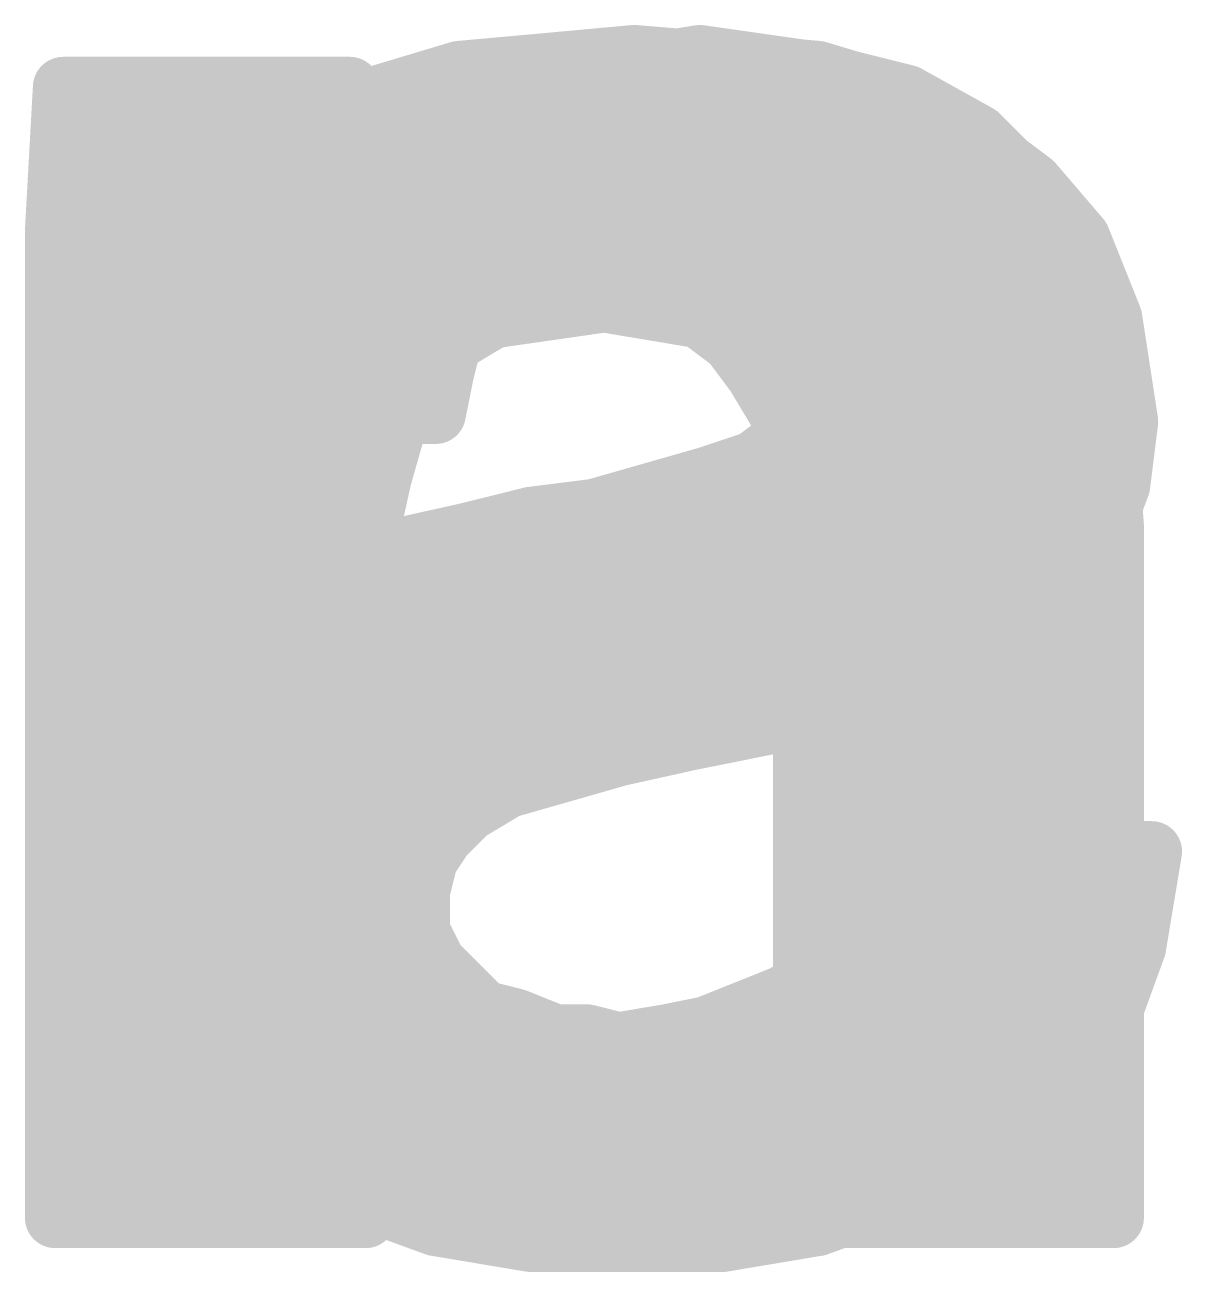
# Model space of a CAD drawing. Extents: x -34 to 73, y -25 to 33.
# Drawn here: x 16.753 to 18.207, y 22.449 to 24.015 of the extents above; entities that cross this region are included whole.
import ezdxf

# ---------------------------------------------------------------- set-up
doc = ezdxf.new("R2010")
doc.units = 0
doc.layers.add('21', color=41, linetype='CONTINUOUS')
doc.layers.add('22', color=40, linetype='CONTINUOUS')

msp = doc.modelspace()

# ---------------------------------------------------------------- linework, layer by layer
at = {"layer": '21', "const_width": 0.0762}
for points in [[(17.541, 23.9672), (17.601, 23.9773)], [(17.601, 23.9773), (17.741, 23.9573)], [(17.481, 23.9573), (17.541, 23.9672)], [(17.421, 23.9373), (17.481, 23.9573)], [(17.741, 23.9573), (17.861, 23.9273)], [(16.791, 23.7573), (16.801, 23.9373)], [(16.8004, 23.9268), (17.161, 23.9268)], [(16.801, 23.9373), (17.161, 23.9373)], [(17.161, 23.9373), (17.161, 23.7372)], [(17.361, 23.9173), (17.421, 23.9373)], [(17.3896, 23.9268), (17.8618, 23.9268)], [(17.861, 23.9273), (17.951, 23.8773)], [(17.311, 23.8873), (17.361, 23.9173)], [(17.251, 23.8473), (17.311, 23.8873)], [(17.951, 23.8773), (18.011, 23.8173)], [(16.7962, 23.8506), (17.161, 23.8506)], [(17.256, 23.8506), (17.9777, 23.8506)], [(17.211, 23.7973), (17.251, 23.8473)], [(18.011, 23.8173), (18.061, 23.7273)], [(17.171, 23.7372), (17.211, 23.7973)], [(16.7919, 23.7744), (17.161, 23.7744)], [(17.1958, 23.7744), (18.0348, 23.7744)], [(16.791, 22.5173), (16.791, 23.7573)], [(17.161, 23.7372), (17.171, 23.7372)], [(18.061, 23.7273), (18.101, 23.6273)], [(16.791, 23.6982), (18.0726, 23.6982)], [(17.481, 23.6673), (17.411, 23.6573)], [(17.541, 23.6573), (17.481, 23.6673)], [(17.341, 23.6472), (17.291, 23.6173)], [(17.411, 23.6573), (17.341, 23.6472)], [(17.601, 23.6472), (17.541, 23.6573)], [(17.641, 23.6173), (17.601, 23.6472)], [(16.791, 23.622), (17.2989, 23.622)], [(17.291, 23.6173), (17.251, 23.5673)], [(17.6347, 23.622), (18.1015, 23.622)], [(17.671, 23.5772), (17.641, 23.6173)], [(18.101, 23.6273), (18.111, 23.5173)], [(17.251, 23.5673), (17.221, 23.5173)], [(17.701, 23.5273), (17.671, 23.5772)], [(16.791, 23.5458), (17.2381, 23.5458)], [(17.6899, 23.5458), (18.1084, 23.5458)], [(17.721, 23.4672), (17.701, 23.5273)], [(17.221, 23.5173), (17.201, 23.4473)], [(18.111, 23.5173), (18.121, 23.3873)], [(16.791, 23.4696), (17.2074, 23.4696)], [(17.7202, 23.4696), (18.1147, 23.4696)], [(17.731, 23.3972), (17.721, 23.4672)], [(17.201, 23.4473), (17.181, 23.3573)], [(17.731, 22.5173), (17.731, 23.3972)], [(16.791, 23.3934), (17.189, 23.3934)], [(17.731, 23.3934), (18.1205, 23.3934)], [(18.121, 23.3873), (18.121, 22.5173)], [(17.181, 23.3573), (17.181, 22.5173)], [(16.791, 23.3172), (17.181, 23.3172)], [(17.731, 23.3172), (18.121, 23.3172)], [(16.791, 23.241), (17.181, 23.241)], [(17.731, 23.241), (18.121, 23.241)], [(16.791, 23.1648), (17.181, 23.1648)], [(17.731, 23.1648), (18.121, 23.1648)], [(16.791, 23.0886), (17.181, 23.0886)], [(17.731, 23.0886), (18.121, 23.0886)], [(16.791, 23.0124), (17.181, 23.0124)], [(17.731, 23.0124), (18.121, 23.0124)], [(16.791, 22.9362), (17.181, 22.9362)], [(17.731, 22.9362), (18.121, 22.9362)], [(16.791, 22.86), (17.181, 22.86)], [(17.731, 22.86), (18.121, 22.86)], [(16.791, 22.7838), (17.181, 22.7838)], [(17.731, 22.7838), (18.121, 22.7838)], [(16.791, 22.7076), (17.181, 22.7076)], [(17.731, 22.7076), (18.121, 22.7076)], [(16.791, 22.6314), (17.181, 22.6314)], [(17.731, 22.6314), (18.121, 22.6314)], [(16.791, 22.5552), (17.181, 22.5552)], [(17.731, 22.5552), (18.121, 22.5552)], [(17.181, 22.5173), (16.791, 22.5173)], [(18.121, 22.5173), (17.731, 22.5173)]]:
    msp.add_lwpolyline(points, dxfattribs=at)
at = {"layer": '21', "const_width": 0.0381}
for points in [[(17.6037, 23.9961, 1), (17.5983, 23.9584)], [(17.6041, 23.9585, 1), (17.5979, 23.996)], [(17.5379, 23.986, 1), (17.5441, 23.9485)], [(17.5441, 23.9485, 1), (17.5379, 23.986)], [(17.4779, 23.976, 1), (17.4841, 23.9385)], [(17.487, 23.9392, 1), (17.475, 23.9753)], [(17.7456, 23.9757, 1), (17.7364, 23.9388)], [(17.7383, 23.9384, 1), (17.7437, 23.9761)], [(16.8004, 23.9459, 1), (16.8004, 23.9078)], [(16.801, 23.9563, 1), (16.801, 23.9182)], [(16.82, 23.9362, 1), (16.782, 23.9383)], [(17.1801, 23.9373, 1), (17.142, 23.9373)], [(17.161, 23.9182, 1), (17.161, 23.9563)], [(17.161, 23.9078, 1), (17.161, 23.9459)], [(17.3896, 23.9459, 1), (17.3896, 23.9078)], [(17.415, 23.9553, 1), (17.427, 23.9192)], [(17.427, 23.9192, 1), (17.415, 23.9553)], [(17.8703, 23.9439, 1), (17.8517, 23.9106)], [(17.8564, 23.9088, 1), (17.8656, 23.9457)], [(17.8618, 23.9078, 1), (17.8618, 23.9459)], [(17.355, 23.9353, 1), (17.367, 23.8992)], [(17.3708, 23.9009, 1), (17.3512, 23.9336)], [(17.3012, 23.9036, 1), (17.3208, 23.8709)], [(17.3216, 23.8714, 1), (17.3004, 23.9031)], [(17.9645, 23.8907, 1), (17.9375, 23.8638)], [(17.9417, 23.8606, 1), (17.9603, 23.8939)], [(16.7962, 23.8697, 1), (16.7962, 23.8316)], [(17.161, 23.8316, 1), (17.161, 23.8697)], [(17.256, 23.8697, 1), (17.256, 23.8316)], [(17.9777, 23.8316, 1), (17.9777, 23.8697)], [(17.2404, 23.8631, 1), (17.2616, 23.8314)], [(17.2659, 23.8353, 1), (17.2361, 23.8592)], [(18.0277, 23.8265, 1), (17.9943, 23.808)], [(17.9975, 23.8038, 1), (18.0245, 23.8307)], [(17.1961, 23.8092, 1), (17.2259, 23.7853)], [(17.2269, 23.7867, 1), (17.1951, 23.8078)], [(16.7919, 23.7934, 1), (16.7919, 23.7553)], [(17.161, 23.7553, 1), (17.161, 23.7934)], [(17.1958, 23.7934, 1), (17.1958, 23.7553)], [(18.0348, 23.7553, 1), (18.0348, 23.7934)], [(16.8101, 23.7573, 1), (16.772, 23.7573)], [(16.772, 23.7583, 1), (16.81, 23.7562)], [(17.161, 23.7563, 1), (17.161, 23.7182)], [(17.1551, 23.7478, 1), (17.1869, 23.7267)], [(17.171, 23.7182, 1), (17.171, 23.7563)], [(18.0787, 23.7343, 1), (18.0433, 23.7202)], [(17.142, 23.7372, 1), (17.1801, 23.7372)], [(18.0443, 23.718, 1), (18.0777, 23.7365)], [(16.791, 23.7172, 1), (16.791, 23.6791)], [(18.0726, 23.6791, 1), (18.0726, 23.7172)], [(17.4841, 23.686, 1), (17.4779, 23.6485)], [(17.4837, 23.6484, 1), (17.4783, 23.6861)], [(17.3383, 23.6661, 1), (17.3437, 23.6284)], [(17.3508, 23.6309, 1), (17.3312, 23.6636)], [(17.4083, 23.6761, 1), (17.4137, 23.6384)], [(17.4137, 23.6384, 1), (17.4083, 23.6761)], [(17.5441, 23.676, 1), (17.5379, 23.6385)], [(17.5379, 23.6385, 1), (17.5441, 23.676)], [(17.6124, 23.6625, 1), (17.5896, 23.632)], [(17.5979, 23.6285, 1), (17.6041, 23.666)], [(16.791, 23.641, 1), (16.791, 23.6029)], [(17.2812, 23.6336, 1), (17.3008, 23.6009)], [(17.3059, 23.6053, 1), (17.2761, 23.6292)], [(17.2989, 23.6029, 1), (17.2989, 23.641)], [(17.6347, 23.641, 1), (17.6347, 23.6029)], [(17.6562, 23.6287, 1), (17.6258, 23.6058)], [(17.6296, 23.602, 1), (17.6524, 23.6325)], [(18.12, 23.629, 1), (18.082, 23.6255)], [(18.0833, 23.6202, 1), (18.1187, 23.6343)], [(18.1015, 23.6029, 1), (18.1015, 23.641)], [(17.2673, 23.5574, 1), (17.2347, 23.5771)], [(17.6873, 23.5871, 1), (17.6547, 23.5674)], [(17.6558, 23.5658, 1), (17.6862, 23.5887)], [(17.2361, 23.5792, 1), (17.2659, 23.5553)], [(16.791, 23.5648, 1), (16.791, 23.5267)], [(17.2381, 23.5267, 1), (17.2381, 23.5648)], [(17.6899, 23.5648, 1), (17.6899, 23.5267)], [(18.1084, 23.5267, 1), (18.1084, 23.5648)], [(17.7191, 23.5333, 1), (17.6829, 23.5212)], [(17.2047, 23.5271, 1), (17.2373, 23.5074)], [(17.2393, 23.512, 1), (17.2027, 23.5225)], [(17.6847, 23.5174, 1), (17.7173, 23.5371)], [(18.13, 23.5187, 1), (18.092, 23.5158)], [(18.092, 23.5155, 1), (18.13, 23.519)], [(16.791, 23.4886, 1), (16.791, 23.4505)], [(17.2074, 23.4505, 1), (17.2074, 23.4886)], [(17.7202, 23.4886, 1), (17.7202, 23.4505)], [(17.7399, 23.4699, 1), (17.7021, 23.4646)], [(18.1147, 23.4505, 1), (18.1147, 23.4886)], [(17.2196, 23.4431, 1), (17.1824, 23.4514)], [(17.7029, 23.4612, 1), (17.7391, 23.4733)], [(17.1827, 23.4525, 1), (17.2193, 23.442)], [(17.7501, 23.3972, 1), (17.712, 23.3972)], [(16.791, 23.4124, 1), (16.791, 23.3743)], [(17.189, 23.3743, 1), (17.189, 23.4124)], [(17.731, 23.4124, 1), (17.731, 23.3743)], [(17.7121, 23.3946, 1), (17.7499, 23.3999)], [(18.1401, 23.3873, 1), (18.102, 23.3873)], [(18.1205, 23.3743, 1), (18.1205, 23.4124)], [(18.102, 23.3858, 1), (18.14, 23.3887)], [(17.2001, 23.3573, 1), (17.162, 23.3573)], [(17.1624, 23.3614, 1), (17.1996, 23.3531)], [(16.791, 23.3362, 1), (16.791, 23.2981)], [(17.181, 23.2981, 1), (17.181, 23.3362)], [(17.731, 23.3362, 1), (17.731, 23.2981)], [(18.121, 23.2981, 1), (18.121, 23.3362)], [(16.791, 23.26, 1), (16.791, 23.2219)], [(17.181, 23.2219, 1), (17.181, 23.26)], [(17.731, 23.26, 1), (17.731, 23.2219)], [(18.121, 23.2219, 1), (18.121, 23.26)], [(16.791, 23.1838, 1), (16.791, 23.1457)], [(17.181, 23.1457, 1), (17.181, 23.1838)], [(17.731, 23.1838, 1), (17.731, 23.1457)], [(18.121, 23.1457, 1), (18.121, 23.1838)], [(16.791, 23.1076, 1), (16.791, 23.0695)], [(17.181, 23.0695, 1), (17.181, 23.1076)], [(17.731, 23.1076, 1), (17.731, 23.0695)], [(18.121, 23.0695, 1), (18.121, 23.1076)], [(16.791, 23.0314, 1), (16.791, 22.9933)], [(17.181, 22.9933, 1), (17.181, 23.0314)], [(17.731, 23.0314, 1), (17.731, 22.9933)], [(18.121, 22.9933, 1), (18.121, 23.0314)], [(16.791, 22.9552, 1), (16.791, 22.9171)], [(17.181, 22.9171, 1), (17.181, 22.9552)], [(17.731, 22.9552, 1), (17.731, 22.9171)], [(18.121, 22.9171, 1), (18.121, 22.9552)], [(16.791, 22.879, 1), (16.791, 22.8409)], [(17.181, 22.8409, 1), (17.181, 22.879)], [(17.731, 22.879, 1), (17.731, 22.8409)], [(18.121, 22.8409, 1), (18.121, 22.879)], [(16.791, 22.8028, 1), (16.791, 22.7647)], [(17.181, 22.7647, 1), (17.181, 22.8028)], [(17.731, 22.8028, 1), (17.731, 22.7647)], [(18.121, 22.7647, 1), (18.121, 22.8028)], [(16.791, 22.7266, 1), (16.791, 22.6885)], [(17.181, 22.6885, 1), (17.181, 22.7266)], [(17.731, 22.7266, 1), (17.731, 22.6885)], [(18.121, 22.6885, 1), (18.121, 22.7266)], [(16.791, 22.6505, 1), (16.791, 22.6124)], [(17.181, 22.6124, 1), (17.181, 22.6505)], [(17.731, 22.6505, 1), (17.731, 22.6124)], [(18.121, 22.6124, 1), (18.121, 22.6505)], [(16.791, 22.5743, 1), (16.791, 22.5362)], [(17.181, 22.5362, 1), (17.181, 22.5743)], [(17.731, 22.5743, 1), (17.731, 22.5362)], [(18.121, 22.5362, 1), (18.121, 22.5743)], [(16.791, 22.5363, 1), (16.791, 22.4982)], [(17.181, 22.4982, 1), (17.181, 22.5363)], [(17.731, 22.5363, 1), (17.731, 22.4982)], [(18.121, 22.4982, 1), (18.121, 22.5363)], [(16.772, 22.5173, 1), (16.8101, 22.5173)], [(17.162, 22.5173, 1), (17.2001, 22.5173)], [(17.712, 22.5173, 1), (17.7501, 22.5173)], [(18.102, 22.5173, 1), (18.1401, 22.5173)]]:
    msp.add_lwpolyline(points, format="xyb", dxfattribs=at)
at = {"layer": '22', "const_width": 0.0762}
for points in [[(17.519, 23.9773), (17.409, 23.9672)], [(17.639, 23.9672), (17.519, 23.9773)], [(17.409, 23.9672), (17.299, 23.9573)], [(17.749, 23.9573), (17.639, 23.9672)], [(17.299, 23.9573), (17.199, 23.9273)], [(17.849, 23.9273), (17.749, 23.9573)], [(17.199, 23.9273), (17.109, 23.8773)], [(17.1982, 23.9268), (17.8498, 23.9268)], [(17.939, 23.8773), (17.849, 23.9273)], [(17.109, 23.8773), (17.029, 23.8173)], [(18.019, 23.8173), (17.939, 23.8773)], [(17.0735, 23.8506), (17.9745, 23.8506)], [(17.029, 23.8173), (16.959, 23.7372)], [(18.079, 23.7473), (18.019, 23.8173)], [(16.9915, 23.7744), (18.0557, 23.7744)], [(18.119, 23.6472), (18.079, 23.7473)], [(16.959, 23.7372), (16.919, 23.6373)], [(17.389, 23.6973), (17.429, 23.7073)], [(17.429, 23.7073), (17.479, 23.7172)], [(17.479, 23.7172), (17.569, 23.7172)], [(17.569, 23.7172), (17.599, 23.7073)], [(17.599, 23.7073), (17.639, 23.7073)], [(17.639, 23.7073), (17.669, 23.6973)], [(16.9434, 23.6982), (17.3928, 23.6982)], [(17.349, 23.6773), (17.389, 23.6973)], [(17.6662, 23.6982), (18.0986, 23.6982)], [(17.669, 23.6973), (17.699, 23.6773)], [(17.319, 23.6472), (17.349, 23.6773)], [(17.699, 23.6773), (17.729, 23.6573)], [(17.289, 23.6173), (17.319, 23.6472)], [(17.729, 23.6573), (17.739, 23.6273)], [(18.139, 23.5173), (18.119, 23.6472)], [(16.919, 23.6373), (16.899, 23.5273)], [(16.9162, 23.622), (17.2937, 23.622)], [(17.279, 23.5772), (17.289, 23.6173)], [(17.739, 23.6273), (17.749, 23.5873)], [(17.7403, 23.622), (18.1229, 23.622)], [(17.749, 23.5873), (17.739, 23.5373)], [(17.269, 23.5273), (17.279, 23.5772)], [(16.9024, 23.5458), (17.2727, 23.5458)], [(17.739, 23.5373), (17.709, 23.4973)], [(17.7407, 23.5458), (18.1346, 23.5458)], [(16.899, 23.5273), (17.269, 23.5273)], [(18.129, 23.4373), (18.139, 23.5173)], [(17.709, 23.4973), (17.669, 23.4672)], [(17.669, 23.4672), (17.609, 23.4473)], [(17.6721, 23.4696), (18.133, 23.4696)], [(17.609, 23.4473), (17.539, 23.4273)], [(17.539, 23.4273), (17.469, 23.4073)], [(18.099, 23.3573), (18.129, 23.4373)], [(17.389, 23.3972), (17.309, 23.3773)], [(17.469, 23.4073), (17.389, 23.3972)], [(17.3736, 23.3934), (18.1126, 23.3934)], [(17.309, 23.3773), (17.219, 23.3573)], [(17.219, 23.3573), (17.139, 23.3272)], [(18.049, 23.3072), (18.099, 23.3573)], [(17.139, 23.3272), (17.069, 23.2973)], [(17.1156, 23.3172), (18.0589, 23.3172)], [(17.999, 23.2573), (18.049, 23.3072)], [(17.069, 23.2973), (16.999, 23.2573)], [(16.999, 23.2573), (16.939, 23.2073)], [(17.929, 23.2172), (17.999, 23.2573)], [(16.9795, 23.241), (17.9706, 23.241)], [(16.939, 23.2073), (16.899, 23.1472)], [(17.849, 23.1873), (17.929, 23.2172)], [(17.769, 23.1673), (17.849, 23.1873)], [(16.9107, 23.1648), (17.7625, 23.1648)], [(17.689, 23.1373), (17.769, 23.1673)], [(16.899, 23.1472), (16.869, 23.0673)], [(17.589, 23.1173), (17.689, 23.1373)], [(17.499, 23.0973), (17.589, 23.1173)], [(17.429, 23.0772), (17.499, 23.0973)], [(16.877, 23.0886), (17.4687, 23.0886)], [(16.869, 23.0673), (16.859, 22.9773)], [(17.359, 23.0572), (17.429, 23.0772)], [(17.309, 23.0273), (17.359, 23.0572)], [(17.279, 22.9973), (17.309, 23.0273)], [(16.8629, 23.0124), (17.2942, 23.0124)], [(17.259, 22.9672), (17.279, 22.9973)], [(16.859, 22.9773), (16.869, 22.8473)], [(17.799, 22.9773), (17.789, 22.9173)], [(17.849, 22.9773), (17.799, 22.9773)], [(18.169, 22.9773), (17.849, 22.9773)], [(18.149, 22.8573), (18.169, 22.9773)], [(17.249, 22.9273), (17.259, 22.9672)], [(16.8622, 22.9362), (17.2512, 22.9362)], [(17.249, 22.8773), (17.249, 22.9273)], [(17.7922, 22.9362), (18.1622, 22.9362)], [(17.789, 22.9173), (17.769, 22.8773)], [(17.269, 22.8373), (17.249, 22.8773)], [(17.769, 22.8773), (17.749, 22.8272)], [(16.868, 22.86), (17.2576, 22.86)], [(16.869, 22.8473), (16.919, 22.7473)], [(17.7621, 22.86), (18.1495, 22.86)], [(18.109, 22.7473), (18.149, 22.8573)], [(17.299, 22.8072), (17.269, 22.8373)], [(17.749, 22.8272), (17.709, 22.7973)], [(17.329, 22.7773), (17.299, 22.8072)], [(16.9007, 22.7838), (17.3224, 22.7838)], [(17.709, 22.7973), (17.659, 22.7773)], [(17.6754, 22.7838), (18.1223, 22.7838)], [(17.369, 22.7673), (17.329, 22.7773)], [(17.419, 22.7473), (17.369, 22.7673)], [(17.659, 22.7773), (17.609, 22.7573)], [(17.609, 22.7573), (17.559, 22.7473)], [(16.919, 22.7473), (16.979, 22.6573)], [(17.459, 22.7473), (17.419, 22.7473)], [(17.499, 22.7372), (17.459, 22.7473)], [(17.559, 22.7473), (17.499, 22.7372)], [(18.039, 22.6573), (18.109, 22.7473)], [(16.9454, 22.7076), (18.0782, 22.7076)], [(16.979, 22.6573), (17.059, 22.5973)], [(17.959, 22.5973), (18.039, 22.6573)], [(17.0135, 22.6314), (18.0045, 22.6314)], [(17.059, 22.5973), (17.159, 22.5473)], [(17.859, 22.5473), (17.959, 22.5973)], [(17.1431, 22.5552), (17.8749, 22.5552)], [(17.159, 22.5473), (17.269, 22.5073)], [(17.749, 22.5073), (17.859, 22.5473)], [(17.269, 22.5073), (17.389, 22.4872)], [(17.629, 22.4872), (17.749, 22.5073)], [(17.389, 22.4872), (17.629, 22.4872)]]:
    msp.add_lwpolyline(points, dxfattribs=at)
at = {"layer": '22', "const_width": 0.0381}
for points in [[(17.5206, 23.9962, 1), (17.5174, 23.9583)], [(17.5207, 23.9583, 1), (17.5173, 23.9962)], [(17.4073, 23.9862, 1), (17.4107, 23.9483)], [(17.4107, 23.9483, 1), (17.4073, 23.9862)], [(17.6407, 23.9862, 1), (17.6373, 23.9483)], [(17.6374, 23.9483, 1), (17.6406, 23.9862)], [(17.2973, 23.9762, 1), (17.3007, 23.9383)], [(17.3045, 23.939, 1), (17.2935, 23.9755)], [(17.7545, 23.9755, 1), (17.7435, 23.939)], [(17.7473, 23.9383, 1), (17.7507, 23.9762)], [(17.1982, 23.9459, 1), (17.1982, 23.9078)], [(17.1935, 23.9455, 1), (17.2045, 23.909)], [(17.2083, 23.9106, 1), (17.1897, 23.9439)], [(17.8583, 23.9439, 1), (17.8397, 23.9106)], [(17.8435, 23.909, 1), (17.8545, 23.9455)], [(17.8498, 23.9078, 1), (17.8498, 23.9459)], [(17.0997, 23.8939, 1), (17.1183, 23.8606)], [(17.1204, 23.862, 1), (17.0976, 23.8925)], [(17.9504, 23.8925, 1), (17.9276, 23.862)], [(17.9297, 23.8606, 1), (17.9483, 23.8939)], [(17.0735, 23.8697, 1), (17.0735, 23.8316)], [(17.9745, 23.8316, 1), (17.9745, 23.8697)], [(17.0433, 23.8047, 1), (17.0147, 23.8298)], [(18.0335, 23.8296, 1), (18.0045, 23.8049)], [(17.0176, 23.8325, 1), (17.0404, 23.802)], [(18.0076, 23.802, 1), (18.0304, 23.8325)], [(16.9915, 23.7934, 1), (16.9915, 23.7553)], [(18.0557, 23.7553, 1), (18.0557, 23.7934)], [(18.0967, 23.7543, 1), (18.0613, 23.7402)], [(18.0645, 23.7349, 1), (18.0935, 23.7596)], [(16.9447, 23.7498, 1), (16.9733, 23.7247)], [(16.9767, 23.7302, 1), (16.9413, 23.7443)], [(17.4336, 23.6888, 1), (17.4244, 23.7257)], [(17.479, 23.7363, 1), (17.479, 23.6982)], [(17.4827, 23.6986, 1), (17.4753, 23.7359)], [(17.575, 23.7353, 1), (17.563, 23.6992)], [(17.569, 23.6982, 1), (17.569, 23.7363)], [(17.599, 23.7263, 1), (17.599, 23.6882)], [(17.645, 23.7253, 1), (17.633, 23.6892)], [(17.639, 23.6882, 1), (17.639, 23.7263)], [(16.9434, 23.7172, 1), (16.9434, 23.6791)], [(17.3844, 23.7157, 1), (17.3936, 23.6788)], [(17.3975, 23.6802, 1), (17.3805, 23.7143)], [(17.3928, 23.6791, 1), (17.3928, 23.7172)], [(17.4253, 23.7259, 1), (17.4327, 23.6886)], [(17.593, 23.6892, 1), (17.605, 23.7253)], [(17.6662, 23.7172, 1), (17.6662, 23.6791)], [(17.6796, 23.7131, 1), (17.6584, 23.6814)], [(17.663, 23.6792, 1), (17.675, 23.7153)], [(18.0986, 23.6791, 1), (18.0986, 23.7172)], [(17.3625, 23.6638, 1), (17.3355, 23.6907)], [(17.7096, 23.6931, 1), (17.6884, 23.6614)], [(17.3405, 23.6943, 1), (17.3575, 23.6602)], [(17.6884, 23.6614, 1), (17.7096, 23.6931)], [(17.3325, 23.6338, 1), (17.3055, 23.6607)], [(17.7471, 23.6633, 1), (17.7109, 23.6512)], [(17.7184, 23.6414, 1), (17.7396, 23.6731)], [(18.1378, 23.6501, 1), (18.1002, 23.6444)], [(16.9377, 23.6338, 1), (16.9003, 23.6407)], [(17.3055, 23.6607, 1), (17.3325, 23.6338)], [(18.1013, 23.6402, 1), (18.1367, 23.6543)], [(16.9162, 23.641, 1), (16.9162, 23.6029)], [(16.9013, 23.6443, 1), (16.9367, 23.6302)], [(17.3075, 23.6126, 1), (17.2705, 23.6219)], [(17.2937, 23.6029, 1), (17.2937, 23.641)], [(17.7575, 23.6319, 1), (17.7205, 23.6226)], [(17.7209, 23.6212, 1), (17.7571, 23.6333)], [(17.7403, 23.641, 1), (17.7403, 23.6029)], [(18.1229, 23.6029, 1), (18.1229, 23.641)], [(17.2755, 23.6307, 1), (17.3025, 23.6038)], [(17.7677, 23.5835, 1), (17.7303, 23.591)], [(17.2977, 23.5735, 1), (17.2603, 23.581)], [(17.7305, 23.5826, 1), (17.7675, 23.5919)], [(17.2605, 23.5819, 1), (17.2975, 23.5726)], [(16.9024, 23.5648, 1), (16.9024, 23.5267)], [(17.2727, 23.5267, 1), (17.2727, 23.5648)], [(17.7407, 23.5648, 1), (17.7407, 23.5267)], [(17.7542, 23.5258, 1), (17.7238, 23.5487)], [(18.1346, 23.5267, 1), (18.1346, 23.5648)], [(16.899, 23.5463, 1), (16.899, 23.5082)], [(17.269, 23.5082, 1), (17.269, 23.5463)], [(17.7203, 23.541, 1), (17.7577, 23.5335)], [(16.8803, 23.5307, 1), (16.9177, 23.5238)], [(17.2503, 23.531, 1), (17.2877, 23.5235)], [(18.1579, 23.5149, 1), (18.1201, 23.5196)], [(17.6938, 23.5087, 1), (17.7242, 23.4858)], [(17.7204, 23.482, 1), (17.6976, 23.5125)], [(18.1202, 23.5144, 1), (18.1578, 23.5201)], [(17.6576, 23.4825, 1), (17.6804, 23.452)], [(17.6721, 23.4886, 1), (17.6721, 23.4505)], [(17.675, 23.4492, 1), (17.663, 23.4853)], [(18.133, 23.4505, 1), (18.133, 23.4886)], [(17.603, 23.4653, 1), (17.615, 23.4292)], [(17.6142, 23.4289, 1), (17.6038, 23.4656)], [(17.5338, 23.4456, 1), (17.5442, 23.4089)], [(17.5442, 23.4089, 1), (17.5338, 23.4456)], [(18.1468, 23.4306, 1), (18.1112, 23.4439)], [(18.1101, 23.4396, 1), (18.1479, 23.4349)], [(17.3866, 23.4162, 1), (17.3914, 23.3783)], [(17.3936, 23.3788, 1), (17.3844, 23.4157)], [(17.4638, 23.4256, 1), (17.4742, 23.3889)], [(17.4714, 23.3883, 1), (17.4666, 23.4262)], [(17.3736, 23.4124, 1), (17.3736, 23.3743)], [(18.1126, 23.3743, 1), (18.1126, 23.4124)], [(17.3044, 23.3957, 1), (17.3136, 23.3588)], [(17.3131, 23.3587, 1), (17.3049, 23.3958)], [(17.2149, 23.3758, 1), (17.2231, 23.3387)], [(17.2257, 23.3394, 1), (17.2123, 23.3751)], [(18.1125, 23.3438, 1), (18.0855, 23.3707)], [(18.0812, 23.3639, 1), (18.1168, 23.3506)], [(17.1156, 23.3362, 1), (17.1156, 23.2981)], [(17.1323, 23.3451, 1), (17.1457, 23.3094)], [(17.1465, 23.3097, 1), (17.1315, 23.3448)], [(18.0589, 23.2981, 1), (18.0589, 23.3362)], [(18.0355, 23.3207, 1), (18.0625, 23.2938)], [(18.0625, 23.2938, 1), (18.0355, 23.3207)], [(17.0615, 23.3148, 1), (17.0765, 23.2797)], [(17.0785, 23.2807, 1), (17.0595, 23.3138)], [(16.9895, 23.2738, 1), (17.0085, 23.2407)], [(17.0112, 23.2426, 1), (16.9868, 23.2719)], [(18.0085, 23.2407, 1), (17.9895, 23.2738)], [(16.9795, 23.26, 1), (16.9795, 23.2219)], [(17.9706, 23.2219, 1), (17.9706, 23.26)], [(17.9855, 23.2707, 1), (18.0125, 23.2438)], [(16.9549, 23.1967, 1), (16.9231, 23.2178)], [(17.9195, 23.2338, 1), (17.9385, 23.2007)], [(17.9357, 23.1994, 1), (17.9223, 23.2351)], [(16.9268, 23.2219, 1), (16.9512, 23.1926)], [(17.8423, 23.2051, 1), (17.8557, 23.1694)], [(17.8536, 23.1688, 1), (17.8444, 23.2057)], [(16.9107, 23.1838, 1), (16.9107, 23.1457)], [(17.7644, 23.1857, 1), (17.7736, 23.1488)], [(17.7757, 23.1494, 1), (17.7623, 23.1851)], [(17.7625, 23.1457, 1), (17.7625, 23.1838)], [(16.9168, 23.1406, 1), (16.8812, 23.1539)], [(16.8831, 23.1578, 1), (16.9149, 23.1367)], [(17.6823, 23.1551, 1), (17.6957, 23.1194)], [(17.6927, 23.1186, 1), (17.6853, 23.1559)], [(17.5853, 23.1359, 1), (17.5927, 23.0986)], [(17.5931, 23.0987, 1), (17.5849, 23.1358)], [(17.4949, 23.1158, 1), (17.5031, 23.0787)], [(17.5042, 23.0789, 1), (17.4938, 23.1156)], [(16.877, 23.1076, 1), (16.877, 23.0695)], [(17.4687, 23.0695, 1), (17.4687, 23.1076)], [(16.8879, 23.0651, 1), (16.8501, 23.0694)], [(17.4238, 23.0956, 1), (17.4342, 23.0589)], [(17.4342, 23.0589, 1), (17.4238, 23.0956)], [(16.8512, 23.0739, 1), (16.8868, 23.0606)], [(17.3538, 23.0756, 1), (17.3642, 23.0389)], [(17.3688, 23.0409, 1), (17.3492, 23.0736)], [(17.2992, 23.0436, 1), (17.3188, 23.0109)], [(17.3225, 23.0138, 1), (17.2955, 23.0407)], [(16.8629, 23.0314, 1), (16.8629, 22.9933)], [(17.2942, 22.9933, 1), (17.2942, 23.0314)], [(17.2655, 23.0107, 1), (17.2925, 22.9838)], [(17.2949, 22.9867, 1), (17.2631, 23.0078)], [(16.878, 22.9787, 1), (16.84, 22.9758)], [(17.799, 22.9963, 1), (17.799, 22.9582)], [(17.8178, 22.9741, 1), (17.7802, 22.9804)], [(17.849, 22.9963, 1), (17.849, 22.9582)], [(17.849, 22.9582, 1), (17.849, 22.9963)], [(18.1878, 22.9741, 1), (18.1502, 22.9804)], [(18.169, 22.9582, 1), (18.169, 22.9963)], [(16.8401, 22.9794, 1), (16.8779, 22.9751)], [(17.2431, 22.9778, 1), (17.2749, 22.9567)], [(17.2775, 22.9626, 1), (17.2405, 22.9719)], [(16.8622, 22.9552, 1), (16.8622, 22.9171)], [(17.2681, 22.9273, 1), (17.23, 22.9273)], [(17.2512, 22.9171, 1), (17.2512, 22.9552)], [(17.7922, 22.9552, 1), (17.7922, 22.9171)], [(18.1622, 22.9171, 1), (18.1622, 22.9552)], [(17.2305, 22.9319, 1), (17.2675, 22.9226)], [(17.806, 22.9087, 1), (17.772, 22.9258)], [(17.7702, 22.9204, 1), (17.8078, 22.9141)], [(17.266, 22.8858, 1), (17.232, 22.8687)], [(17.7867, 22.8702, 1), (17.7513, 22.8843)], [(17.752, 22.8858, 1), (17.786, 22.8687)], [(16.868, 22.879, 1), (16.868, 22.8409)], [(16.886, 22.8558, 1), (16.852, 22.8387)], [(17.23, 22.8773, 1), (17.2681, 22.8773)], [(17.2576, 22.8409, 1), (17.2576, 22.879)], [(17.7621, 22.879, 1), (17.7621, 22.8409)], [(18.1669, 22.8507, 1), (18.1311, 22.8638)], [(18.1495, 22.8409, 1), (18.1495, 22.879)], [(17.2825, 22.8507, 1), (17.2555, 22.8238)], [(18.1302, 22.8604, 1), (18.1678, 22.8541)], [(16.85, 22.8458, 1), (16.888, 22.8487)], [(17.252, 22.8287, 1), (17.286, 22.8458)], [(17.7313, 22.8343, 1), (17.7667, 22.8202)], [(17.7604, 22.812, 1), (17.7376, 22.8425)], [(17.3125, 22.8207, 1), (17.2855, 22.7938)], [(17.2855, 22.7938, 1), (17.3125, 22.8207)], [(16.9007, 22.8028, 1), (16.9007, 22.7647)], [(17.3224, 22.7647, 1), (17.3224, 22.8028)], [(17.6754, 22.8028, 1), (17.6754, 22.7647)], [(17.6976, 22.8125, 1), (17.7204, 22.782)], [(17.7161, 22.7796, 1), (17.7019, 22.8149)], [(18.1223, 22.7647, 1), (18.1223, 22.8028)], [(17.3336, 22.7957, 1), (17.3244, 22.7588)], [(17.3155, 22.7638, 1), (17.3425, 22.7907)], [(17.6519, 22.7949, 1), (17.6661, 22.7596)], [(17.6661, 22.7596, 1), (17.6519, 22.7949)], [(17.3761, 22.7849, 1), (17.3619, 22.7496)], [(17.3644, 22.7488, 1), (17.3736, 22.7857)], [(17.6019, 22.7749, 1), (17.6161, 22.7396)], [(17.6127, 22.7386, 1), (17.6053, 22.7759)], [(16.9349, 22.7578, 1), (16.9031, 22.7367)], [(16.902, 22.7387, 1), (16.936, 22.7558)], [(17.419, 22.7663, 1), (17.419, 22.7282)], [(17.4119, 22.7296, 1), (17.4261, 22.7649)], [(17.4636, 22.7657, 1), (17.4544, 22.7288)], [(17.459, 22.7282, 1), (17.459, 22.7663)], [(17.4959, 22.756, 1), (17.5021, 22.7185)], [(17.4944, 22.7188, 1), (17.5036, 22.7557)], [(17.5553, 22.7659, 1), (17.5627, 22.7286)], [(17.5621, 22.7285, 1), (17.5559, 22.766)], [(18.124, 22.7356, 1), (18.094, 22.7589)], [(18.0911, 22.7538, 1), (18.1269, 22.7407)], [(16.9454, 22.7266, 1), (16.9454, 22.6885)], [(18.0782, 22.6885, 1), (18.0782, 22.7266)], [(16.9904, 22.6725, 1), (16.9676, 22.642)], [(16.9631, 22.6467, 1), (16.9949, 22.6678)], [(18.024, 22.6689, 1), (18.054, 22.6456)], [(18.0504, 22.642, 1), (18.0276, 22.6725)], [(17.0135, 22.6505, 1), (17.0135, 22.6124)], [(18.0045, 22.6124, 1), (18.0045, 22.6505)], [(17.0675, 22.6143, 1), (17.0505, 22.5802)], [(17.9675, 22.5802, 1), (17.9505, 22.6143)], [(17.0476, 22.582, 1), (17.0704, 22.6125)], [(17.9476, 22.6125, 1), (17.9704, 22.582)], [(17.1431, 22.5743, 1), (17.1431, 22.5362)], [(17.8749, 22.5362, 1), (17.8749, 22.5743)], [(17.1655, 22.5652, 1), (17.1525, 22.5293)], [(17.1505, 22.5302, 1), (17.1675, 22.5643)], [(17.8505, 22.5643, 1), (17.8675, 22.5302)], [(17.8655, 22.5293, 1), (17.8525, 22.5652)], [(17.2721, 22.526, 1), (17.2659, 22.4885)], [(17.2625, 22.4893, 1), (17.2755, 22.5252)], [(17.7425, 22.5252, 1), (17.7555, 22.4893)], [(17.7521, 22.4885, 1), (17.7459, 22.526)], [(17.389, 22.5063, 1), (17.389, 22.4682)], [(17.3859, 22.4685, 1), (17.3921, 22.506)], [(17.6259, 22.506, 1), (17.6321, 22.4685)], [(17.629, 22.4682, 1), (17.629, 22.5063)]]:
    msp.add_lwpolyline(points, format="xyb", dxfattribs=at)

doc.saveas('drawing.dxf')
